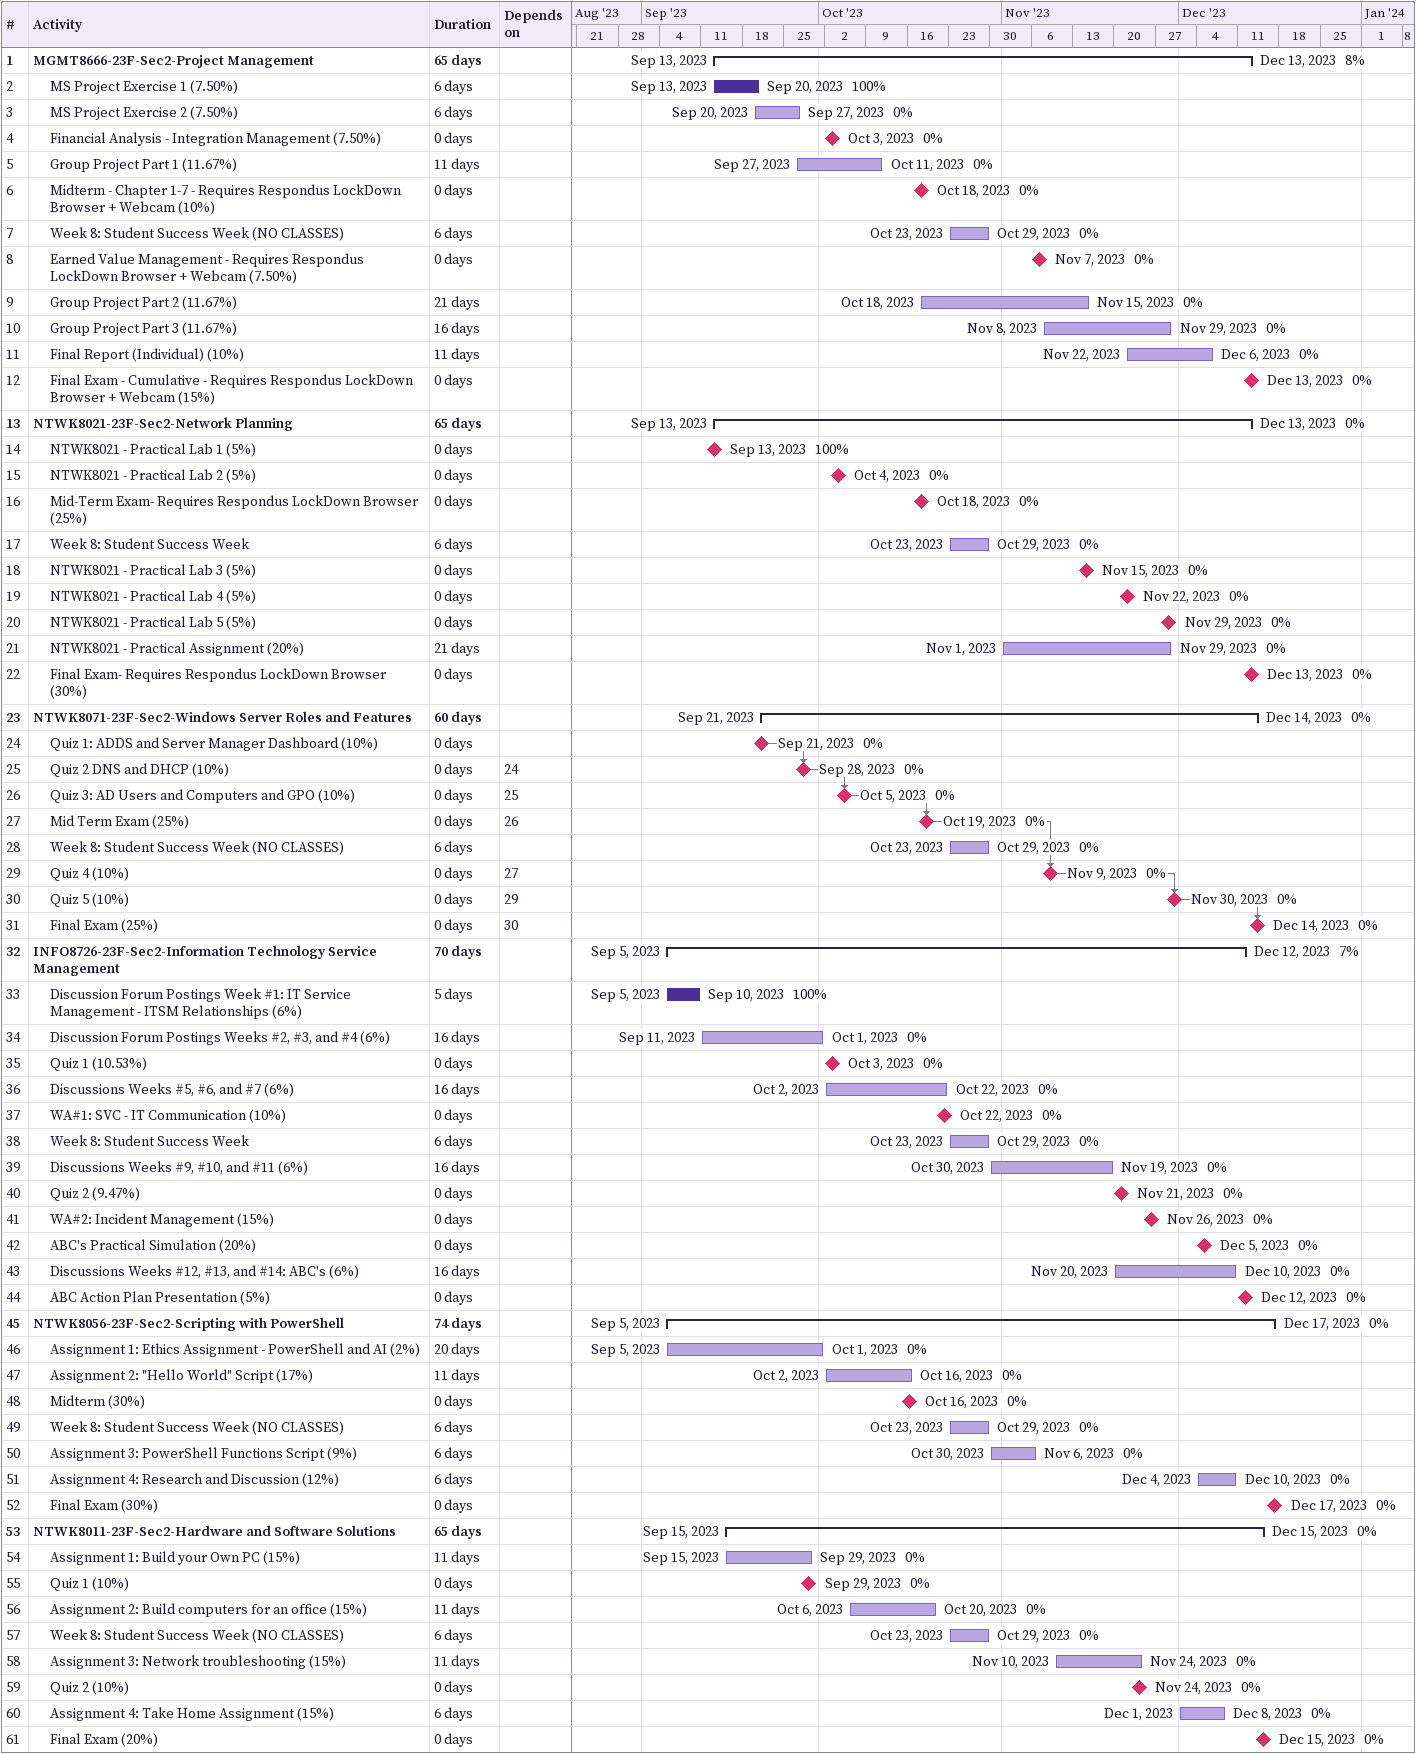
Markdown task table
| ID | Level | Task | Duration | Start | Finish | Predecessors | % complete |
|---|---|---|---|---|---|---|---|
| 1 | 1 | **MGMT8666-23F-Sec2-Project Management** | 65d | 2023-09-13 | 2023-12-13 |  | 8 |
| 2 | 2 | MS Project Exercise 1 (7.50%) | 6d | 2023-09-13 | 2023-09-20 |  | 100 |
| 3 | 2 | MS Project Exercise 2 (7.50%) | 6d | 2023-09-20 | 2023-09-27 |  | 0 |
| 4 | 2 | Financial Analysis - Integration Management (7.50%) | 0d | 2023-10-03 | 2023-10-03 |  | 0 |
| 5 | 2 | Group Project Part 1 (11.67%) | 11d | 2023-09-27 | 2023-10-11 |  | 0 |
| 6 | 2 | Midterm - Chapter 1-7 - Requires Respondus LockDown Browser + Webcam (10%) | 0d | 2023-10-18 | 2023-10-18 |  | 0 |
| 7 | 2 | Week 8: Student Success Week (NO CLASSES) | 6d | 2023-10-23 | 2023-10-29 |  | 0 |
| 8 | 2 | Earned Value Management - Requires Respondus LockDown Browser + Webcam (7.50%) | 0d | 2023-11-07 | 2023-11-07 |  | 0 |
| 9 | 2 | Group Project Part 2 (11.67%) | 21d | 2023-10-18 | 2023-11-15 |  | 0 |
| 10 | 2 | Group Project Part 3 (11.67%) | 16d | 2023-11-08 | 2023-11-29 |  | 0 |
| 11 | 2 | Final Report (Individual) (10%) | 11d | 2023-11-22 | 2023-12-06 |  | 0 |
| 12 | 2 | Final Exam - Cumulative - Requires Respondus LockDown Browser + Webcam (15%) | 0d | 2023-12-13 | 2023-12-13 |  | 0 |
| 13 | 1 | **NTWK8021-23F-Sec2-Network Planning** | 65d | 2023-09-13 | 2023-12-13 |  | 0 |
| 14 | 2 | NTWK8021 - Practical Lab 1 (5%) | 0d | 2023-09-13 | 2023-09-13 |  | 100 |
| 15 | 2 | NTWK8021 - Practical Lab 2 (5%) | 0d | 2023-10-04 | 2023-10-04 |  | 0 |
| 16 | 2 | Mid-Term Exam- Requires Respondus LockDown Browser (25%) | 0d | 2023-10-18 | 2023-10-18 |  | 0 |
| 17 | 2 | Week 8: Student Success Week | 6d | 2023-10-23 | 2023-10-29 |  | 0 |
| 18 | 2 | NTWK8021 - Practical Lab 3 (5%) | 0d | 2023-11-15 | 2023-11-15 |  | 0 |
| 19 | 2 | NTWK8021 - Practical Lab 4 (5%) | 0d | 2023-11-22 | 2023-11-22 |  | 0 |
| 20 | 2 | NTWK8021 - Practical Lab 5 (5%) | 0d | 2023-11-29 | 2023-11-29 |  | 0 |
| 21 | 2 | NTWK8021 - Practical Assignment (20%) | 21d | 2023-11-01 | 2023-11-29 |  | 0 |
| 22 | 2 | Final Exam- Requires Respondus LockDown Browser (30%) | 0d | 2023-12-13 | 2023-12-13 |  | 0 |
| 23 | 1 | **NTWK8071-23F-Sec2-Windows Server Roles and Features** | 60d | 2023-09-21 | 2023-12-14 |  | 0 |
| 24 | 2 | Quiz 1: ADDS and Server Manager Dashboard (10%) | 0d | 2023-09-21 | 2023-09-21 |  | 0 |
| 25 | 2 | Quiz 2 DNS and DHCP (10%) | 0d | 2023-09-28 | 2023-09-28 | 24 | 0 |
| 26 | 2 | Quiz 3: AD Users and Computers and GPO (10%) | 0d | 2023-10-05 | 2023-10-05 | 25 | 0 |
| 27 | 2 | Mid Term Exam (25%) | 0d | 2023-10-19 | 2023-10-19 | 26 | 0 |
| 28 | 2 | Week 8: Student Success Week (NO CLASSES) | 6d | 2023-10-23 | 2023-10-29 |  | 0 |
| 29 | 2 | Quiz 4 (10%) | 0d | 2023-11-09 | 2023-11-09 | 27 | 0 |
| 30 | 2 | Quiz 5 (10%) | 0d | 2023-11-30 | 2023-11-30 | 29 | 0 |
| 31 | 2 | Final Exam (25%) | 0d | 2023-12-14 | 2023-12-14 | 30 | 0 |
| 32 | 1 | **INFO8726-23F-Sec2-Information Technology Service Management** | 70d | 2023-09-05 | 2023-12-12 |  | 7 |
| 33 | 2 | Discussion Forum Postings Week #1: IT Service Management - ITSM Relationships (6%) | 5d | 2023-09-05 | 2023-09-10 |  | 100 |
| 34 | 2 | Discussion Forum Postings Weeks #2, #3, and #4 (6%) | 16d | 2023-09-11 | 2023-10-01 |  | 0 |
| 35 | 2 | Quiz 1 (10.53%) | 0d | 2023-10-03 | 2023-10-03 |  | 0 |
| 36 | 2 | Discussions Weeks #5, #6, and #7 (6%) | 16d | 2023-10-02 | 2023-10-22 |  | 0 |
| 37 | 2 | WA#1: SVC - IT Communication (10%) | 0d | 2023-10-22 | 2023-10-22 |  | 0 |
| 38 | 2 | Week 8: Student Success Week | 6d | 2023-10-23 | 2023-10-29 |  | 0 |
| 39 | 2 | Discussions Weeks #9, #10, and #11 (6%) | 16d | 2023-10-30 | 2023-11-19 |  | 0 |
| 40 | 2 | Quiz 2 (9.47%) | 0d | 2023-11-21 | 2023-11-21 |  | 0 |
| 41 | 2 | WA#2: Incident Management (15%) | 0d | 2023-11-26 | 2023-11-26 |  | 0 |
| 42 | 2 | ABC's Practical Simulation (20%) | 0d | 2023-12-05 | 2023-12-05 |  | 0 |
| 43 | 2 | Discussions Weeks #12, #13, and #14: ABC's (6%) | 16d | 2023-11-20 | 2023-12-10 |  | 0 |
| 44 | 2 | ABC Action Plan Presentation (5%) | 0d | 2023-12-12 | 2023-12-12 |  | 0 |
| 45 | 1 | **NTWK8056-23F-Sec2-Scripting with PowerShell** | 74d | 2023-09-05 | 2023-12-17 |  | 0 |
| 46 | 2 | Assignment 1: Ethics Assignment - PowerShell and AI (2%) | 20d | 2023-09-05 | 2023-10-01 |  | 0 |
| 47 | 2 | Assignment 2: "Hello World" Script (17%) | 11d | 2023-10-02 | 2023-10-16 |  | 0 |
| 48 | 2 | Midterm (30%) | 0d | 2023-10-16 | 2023-10-16 |  | 0 |
| 49 | 2 | Week 8: Student Success Week (NO CLASSES) | 6d | 2023-10-23 | 2023-10-29 |  | 0 |
| 50 | 2 | Assignment 3: PowerShell Functions Script (9%) | 6d | 2023-10-30 | 2023-11-06 |  | 0 |
| 51 | 2 | Assignment 4: Research and Discussion (12%) | 6d | 2023-12-04 | 2023-12-10 |  | 0 |
| 52 | 2 | Final Exam (30%) | 0d | 2023-12-17 | 2023-12-17 |  | 0 |
| 53 | 1 | **NTWK8011-23F-Sec2-Hardware and Software Solutions** | 65d | 2023-09-15 | 2023-12-15 |  | 0 |
| 54 | 2 | Assignment 1: Build your Own PC (15%) | 11d | 2023-09-15 | 2023-09-29 |  | 0 |
| 55 | 2 | Quiz 1 (10%) | 0d | 2023-09-29 | 2023-09-29 |  | 0 |
| 56 | 2 | Assignment 2: Build computers for an office (15%) | 11d | 2023-10-06 | 2023-10-20 |  | 0 |
| 57 | 2 | Week 8: Student Success Week (NO CLASSES) | 6d | 2023-10-23 | 2023-10-29 |  | 0 |
| 58 | 2 | Assignment 3: Network troubleshooting (15%) | 11d | 2023-11-10 | 2023-11-24 |  | 0 |
| 59 | 2 | Quiz 2 (10%) | 0d | 2023-11-24 | 2023-11-24 |  | 0 |
| 60 | 2 | Assignment 4: Take Home Assignment (15%) | 6d | 2023-12-01 | 2023-12-08 |  | 0 |
| 61 | 2 | Final Exam (20%) | 0d | 2023-12-15 | 2023-12-15 |  | 0 |
